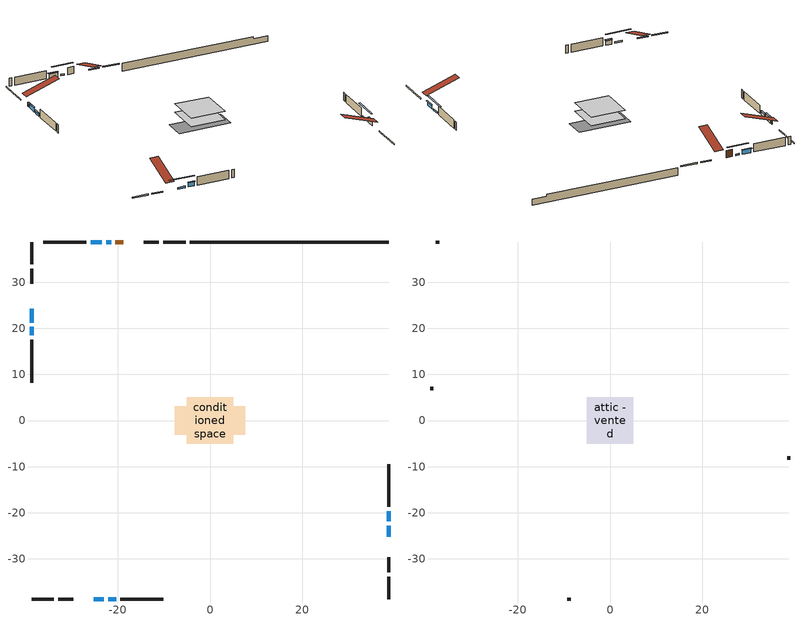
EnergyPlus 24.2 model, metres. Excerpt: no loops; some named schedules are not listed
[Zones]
conditioned space
 floor adiabatic (AdiabaticFloorConstruction): -5.02,-5.02 -5.02,5.02 5.02,5.02 5.02,-5.02 z0.77
 floor foundation (Slab1 construction): -7.66,-3.11 -7.66,3.11 7.66,3.11 7.66,-3.11 z-1.52
 wall outside (RimJoist1 construction): -5.31,38.7 -10.16,38.7 / -38.7,-38.7 -33.85,-38.7 / -38.7,38.7 -38.7,33.85 / 38.7,-38.7 38.7,-33.85 z0.77:1.07
 wall outside (RimJoist2 construction): -11.09,38.7 -14.32,38.7 / -32.92,-38.7 -29.69,-38.7 / -38.7,32.92 -38.7,29.69 / 38.7,-32.92 38.7,-29.69 z0.77:1.07
 wall outside (AdiabaticWallConstruction 1): -18.75,38.7 -20.49,38.7 z0.77:2.8
 wall outside (AdiabaticWallConstruction): -38.7,25.26 -38.7,25.18 / -23.47,38.7 -25.91,38.7 / -22.09,-38.7 -20.36,-38.7 z0.77:1.99; -21.42,38.7 -22.54,38.7 / -25.26,-38.7 -23.02,-38.7 / 38.7,-21.89 38.7,-19.65 z0.77:1.23; 38.7,-25.26 38.7,-22.82 z0.77:1.89; -38.7,24.26 -38.7,21.21 z0.77:2.14; -38.7,20.28 -38.7,18.45 z0.77:1.58
 wall outside (Wall1 construction): -26.83,38.7 -36.12,38.7 / -19.43,-38.7 -10.15,-38.7 / -38.7,17.52 -38.7,8.24 / 38.7,-18.72 38.7,-9.44 z0.77:3.21
 wall foundation (FoundationWall1 construction): -4.38,38.7,-1.52 -4.38,38.7,0.77 34.39,38.7,0.77 34.39,38.7,0.18 38.7,38.7,0.18 38.7,38.7,-1.52
 window (WindowConstruction 5): -38.7,25.25 -38.7,25.19 z0.77:1.99
 window (WindowConstruction 7): -21.42,38.7 -22.54,38.7 z0.77:1.23
 window (WindowConstruction 8): -25.25,-38.7 -23.02,-38.7 z0.77:1.23
 window (WindowConstruction): 38.7,-25.25 38.7,-22.82 z0.77:1.89
 window (WindowConstruction 1): -23.47,38.7 -25.91,38.7 z0.77:1.99
 window (WindowConstruction 2): -22.09,-38.7 -20.36,-38.7 z0.77:1.99
 window (WindowConstruction 3): -38.7,24.26 -38.7,21.21 z0.77:2.14
 window (WindowConstruction 4): -38.7,20.28 -38.7,18.45 z0.77:1.58
 window (WindowConstruction 6): 38.7,-21.89 38.7,-19.65 z0.77:1.23
 door (Door): -18.75,38.7 -20.49,38.7 z0.77:2.8
 ceiling adiabatic (AdiabaticFloorConstruction): 5.02,-5.02 5.02,5.02 -5.02,5.02 -5.02,-5.02 z0.77
attic - vented
 floor to conditioned space (Floor1 construction Reversed): -5.02,-5.02 -5.02,5.02 5.02,5.02 5.02,-5.02 z3.21
 wall outside (Wall2 construction): -37.05,38.7 -37.77,38.7 / -9.22,-38.7 -8.5,-38.7 / -38.7,7.31 -38.7,6.59 / 38.7,-8.51 38.7,-7.79 z0.77:3.21
 roof outside (Roof1 construction): -17.83,38.7,3.21 -17.83,28.91,6.47 -15.25,28.91,6.47 -15.25,38.7,3.21; -26.18,-38.7,3.21 -26.18,-28.91,6.47 -28.76,-28.91,6.47 -28.76,-38.7,3.21; -38.7,26.18,3.21 -28.91,26.18,6.47 -28.91,28.76,6.47 -38.7,28.76,3.21; 38.7,-26.18,3.21 28.91,-26.18,6.47 28.91,-28.76,6.47 38.7,-28.76,3.21
shading: -25.18,38.7 -18.78,38.7 -18.78,39.11 -25.18,39.11 z3.87; -20.38,-38.7 -27.89,-38.7 -27.89,-39.11 -20.38,-39.11 z3.87; 38.7,-22.61 38.7,-25.46 39.11,-25.46 39.11,-22.61 z2.09; -26.11,38.7 -23.27,38.7 -23.27,39.11 -26.11,39.11 z2.19; -20.16,-38.7 -22.29,-38.7 -22.29,-39.11 -20.16,-39.11 z2.19; -38.7,21.01 -38.7,24.46 -39.11,24.46 -39.11,21.01 z2.34; -38.7,18.25 -38.7,20.48 -39.11,20.48 -39.11,18.25 z1.78; 38.7,-17.01 38.7,-24.53 39.11,-24.53 39.11,-17.01 z3.87
[Building]
Building 1: Terrain=Suburbs
[Site:Location]
Edmonton Intl AP_AB: Latitude {deg}=53.31; Longitude {deg}=-113.58; Time Zone {hr}=-7; Elevation {m}=723; Keep Site Location Information=Yes
[Site:GroundTemperature:Shallow]
-1.56185, -3.61833, -3.78302, -2.80711, 1.11059, 5.01004, 8.39065, 10.5322, 10.7141, 8.97234, 5.67794, 1.89811
[Site:WaterMainsTemperature]
Calculation Method=Schedule; Temperature Schedule=mains temperature schedule
[Material] Roughness=Rough; Thermal Absorptance=0.9
Name | Thickness {m} | Conductivity {W/m-K} | Density {kg/m3} | Specific Heat {J/kg-K} | Solar Absorptance | Visible Absorptance
asphalt or fiberglass shingles | 0.00635 | 0.162714 | 1121.4 | 1465.45 | 0.4 | 0.4
ceiling loosefill ins | 0.169333 | 0.0480833 | 16.02 | 1046.75 | 0.7 | 0.7
ceiling stud and cavity | 0.1397 | 0.0752725 | 65.682 | 1177.47 | 0.7 | 0.7
concrete 4.0 in. | 0.1016 | 1.803125 | 2242.8 | 837.4 | 0.7 | 0.7
concrete 8.0 in. | 0.2032 | 1.803125 | 2242.8 | 837.4 | 0.7 | 0.7
door material | 0.04445 | 0.053851 | 512.64 | 1214.23 | 0.7 | 0.7
exterior vertical ins | 0.00936307 | 0.029427 | 32.04 | 1214.23 | 0.7 | 0.7
floor covering | 0.0127 | 0.0433444 | 54.468 | 1339.84 | 0.6 | 0.6
floor rigid ins; wall rigid ins | 0.512978 | 0.029427 | 32.04 | 1214.23 | 0.7 | 0.7
floor stud and cavity | 0.1397 | 1.75129 | 37.0049 | 1207.88 | 0.7 | 0.7
furniture material conditioned space 1 | 0.1524 | 0.115458 | 640.8 | 1214.23 | 0.6 | 0.6
gypsum board | 0.0127 | 0.160291 | 801 | 837.4 | 0.6 | 0.6
gypsum board 1 | 0.0127 | 0.160291 | 801 | 837.4 | 0.7 | 0.7
osb sheathing 0.5 in. | 0.0127 | 0.115458 | 512.64 | 1214.23 | 0.7 | 0.7
osb sheathing 0.75 in. | 0.01905 | 0.115458 | 512.64 | 1214.23 | 0.7 | 0.7
osb sheathing 2.0 in. | 0.0508 | 0.115458 | 512.64 | 1214.23 | 0.7 | 0.7
rim joist stud and cavity | 0.0508 | 0.0315101 | 125.044 | 1163.47 | 0.6 | 0.6
rim joist stud and cavity 1 | 0.0508 | 0.243553 | 50.32683 | 1063.81 | 0.6 | 0.6
wall stud and cavity | 0.1397 | 0.100175 | 139.0536 | 1170.24 | 0.7 | 0.7
wall stud and cavity 1 | 0.0889 | 6.1454 | 50.32683 | 1063.81 | 0.6 | 0.6
wall stud and cavity 2 | 0.0889 | 0.380278 | 52.3479 | 1209.89 | 0.7 | 0.7
wall stud and cavity 3 | 0.0889 | 0.391764 | 83.0341 | 1211.67 | 0.7 | 0.7
wood siding | 0.0254 | 0.102417 | 544.68 | 1172.36 | 0.4 | 0.4
wood siding 1 | 0.00254 | 0.102417 | 544.68 | 1172.36 | 0.4 | 0.4
wood siding 2; wood siding 3; wood siding 4 | 0.0254 | 0.102417 | 544.68 | 1172.36 | 0.7 | 0.7
[WindowMaterial:SimpleGlazingSystem]
Name | U-Factor {W/m2-K} | Solar Heat Gain Coefficient
WindowMaterial | 2.37851 | 0.52
WindowMaterial 1 | 2.36602 | 0.53
WindowMaterial 2 | 2.282556 | 0.56
WindowMaterial 3 | 2.17524 | 0.6
WindowMaterial 4 | 2.35126 | 0.53
WindowMaterial 5 | 3.24668 | 0.38
WindowMaterial 6 | 2.60393 | 0.41
[Construction]
AdiabaticFloorConstruction: floor stud and cavity, floor rigid ins, osb sheathing 0.75 in., floor covering
AdiabaticWallConstruction: wood siding 3, wall rigid ins, wall stud and cavity 2, gypsum board
AdiabaticWallConstruction 1: wood siding 4, wall rigid ins, wall stud and cavity 2, gypsum board
Door: door material
Floor1 construction Reversed: gypsum board, ceiling stud and cavity, ceiling loosefill ins
FoundationWall1 construction: concrete 8.0 in., gypsum board 1
furniture construction conditioned space 1: furniture material conditioned space 1
PartitionWallConstruction: gypsum board, wall stud and cavity 3, gypsum board
RimJoist1 construction: wood siding 2, osb sheathing 2.0 in., rim joist stud and cavity
RimJoist2 construction: wood siding 2, rim joist stud and cavity 1
Roof1 construction: asphalt or fiberglass shingles
Slab1 construction: concrete 4.0 in.
Wall1 construction: wood siding, osb sheathing 0.5 in., wall stud and cavity, gypsum board
Wall2 construction: wood siding 1, wall stud and cavity 1
WindowConstruction: WindowMaterial
WindowConstruction 1: WindowMaterial 1
WindowConstruction 2: WindowMaterial 2
WindowConstruction 3: WindowMaterial 3
WindowConstruction 4: WindowMaterial 4
WindowConstruction 5: WindowMaterial 5
WindowConstruction 6; WindowConstruction 7; WindowConstruction 8: WindowMaterial 6
[Zone] Multiplier=1; Part of Total Floor Area=Yes
Name | Volume {m3}
attic - vented | 53.4098
conditioned space | 485.9
[Space]
Name | Zone | Volume {m3}
attic - vented 1 | attic - vented | 53.4098
conditioned space 1 | conditioned space | 485.9
[ZoneInfiltration:EffectiveLeakageArea]
infil attic - vented 1: Zone or Space=attic - vented 1; Schedule=Always On Discrete; Effective Air Leakage Area {cm2}=3509.22; Stack Coefficient=0.000396333; Wind Coefficient=1.34509e-05
[ZoneMixing]
whole house fan mix: Zone or Space=attic - vented; Schedule=Always On Continuous; Design Flow Rate Calculation Method=Flow/Zone; Design Flow Rate {m3/s}=0; Source Zone or Space=conditioned space
[SurfaceProperty:ExposedFoundationPerimeter]
Slab1: Exposed Perimeter Calculation Method=TotalExposedPerimeter; Total Exposed Perimeter {m}=43.08
[InternalMass] Zone or ZoneList=conditioned space; Space or SpaceList=conditioned space 1
Name | Construction | Surface Area {m2}
furniture mass conditioned space 1 | furniture construction conditioned space 1 | 78.5202
partition wall mass | PartitionWallConstruction | 196.3
[Lights]
interior lighting: Zone or ZoneList or Space or SpaceList=conditioned space 1; Schedule=interior lighting schedule; Design Level Calculation Method=LightingLevel; Lighting Level {W}=343.2; Return Air Fraction=0; Fraction Radiant=0.6; Fraction Visible=0.2; Fraction Replaceable=1
[People]
occupants: Zone or ZoneList or Space or SpaceList=conditioned space 1; Number of People Schedule=occupants schedule; Number of People Calculation Method=People; Number of People=3; Fraction Radiant=0.314171; Sensible Heat Fraction=0.56303; Activity Level Schedule=occupants activity schedule; Carbon Dioxide Generation Rate {m3/s-W}=0; Enable ASHRAE 55 Comfort Warnings=No; Mean Radiant Temperature Calculation Type=EnclosureAveraged
[ElectricEquipment] Zone or ZoneList or Space or SpaceList=conditioned space 1; Design Level Calculation Method=EquipmentLevel
Name | Schedule | Design Level {W} | Fraction Latent | Fraction Radiant | Fraction Lost
clothes dryer | clothes dryer schedule | 140.772 | 0.015 | 0.081 | 0.85
clothes washer | clothes washer schedule | 32.1985 | 0.03 | 0.162 | 0.7
cooking range | cooking range schedule | 215.147 | 0.08 | 0.432 | 0.2
dishwasher | dishwasher schedule | 66.8632 | 0.3 | 0.18 | 0.4
fridge | fridge schedule | 72.9452 | 0 | 0.6 | 0
mech vent bath fan 0 | mech vent bath fan 0 schedule | 50.2 | 0 | 0 | 1
mech vent bath fan 1 | mech vent bath fan 1 schedule | 50.2 | 0 | 0 | 1
mech vent house fan | mech vent house fan schedule | 0 | 0 | 0 | 1
mech vent house fan cfis | mech vent house fan cfis schedule | 0 | 0 | 0 | 0
mech vent range fan 0 | mech vent range fan 0 schedule | 57 | 0 | 0 | 1
misc plug loads | misc plug loads schedule | 494.7 | 0.045 | 0.513 | 0.1
whole house fan | Always On Discrete | 0 | 0 | 0 | 1
[OtherEquipment] Zone or ZoneList or Space or SpaceList=conditioned space 1; Design Level Calculation Method=EquipmentLevel
Name | Fuel Type | Schedule | Design Level {W} | Fraction Latent | Fraction Radiant | Fraction Lost
clothes dryer 1 | Electricity | clothes dryer schedule | 0 | 0.015 | 0.081 | 0.85
cooking range 1 | Electricity | cooking range schedule | 0 | 0.08 | 0.432 | 0.2
general water use latent | None | general water use schedule | 62.594 | 1 | 0 | 0
general water use sensible | None | general water use schedule | -61.6891 | 0 | 0.6 | 0
mech vent house fan latent load | None | Always On Discrete | 0 | 1 | 0 | 0
mech vent house fan sensible load | None | Always On Discrete | 0 | 0 | 0 | 0
water heater energy adjustment1 | NaturalGas | Always On Discrete | 0.01 | 0 | 0 | 1
[ZoneInfiltration:DesignFlowRate] Zone or ZoneList or Space or SpaceList=conditioned space 1; Schedule=Always On Discrete; Design Flow Rate Calculation Method=Flow/Zone; Design Flow Rate {m3/s}=0
infil flow; natural vent flow; whole house fan flow
[AvailabilityManager:Scheduled]
furnace airloop Availability Manager: Schedule=Always On Discrete
[Foundation:Kiva]
Foundation Kiva 1: Initial Indoor Air Temperature {C}=18; Wall Height Above Grade {m}=0.769986; Wall Depth Below Slab {m}=0.2032; Custom Block Material Name 1=exterior vertical ins; Custom Block Depth 1 {m}=2.28999; Custom Block X Position 1 {m}=0.2159; Custom Block Z Position 1 {m}=0
[Foundation:Kiva:Settings]
Soil Conductivity {W/m-K}=0.849921; Soil Density {kg/m3}=1842.3; Soil Specific Heat {J/kg-K}=418.7; Ground Solar Absorptivity=0.9; Ground Thermal Absorptivity=0.9; Ground Surface Roughness {m}=0.03; Far-Field Width {m}=40; Deep-Ground Boundary Condition=ZeroFlux; Deep-Ground Depth {m}=40; Minimum Cell Dimension {m}=0.2; Maximum Cell Growth Coefficient=3; Simulation Timestep=Timestep
[Exterior:Lights]
exterior lighting: Schedule=exterior lighting schedule; Design Level {W}=75.6
[EnergyManagementSystem:GlobalVariable]
furnace_airloop_Fan_RTF
infil_program_Qfan
infil_program_Qinf
natural_vent_program_Qnv
natural_vent_program_Qwhf
[EnergyManagementSystem:Sensor]
Name | Output:Variable or Output:Meter Index Key | Output:Variable or Output:Meter
airflow_gain | infil flow | Infiltration Sensible Heat Gain Energy
airflow_gain_1 | natural vent flow | Infiltration Sensible Heat Gain Energy
airflow_gain_2 | whole house fan flow | Infiltration Sensible Heat Gain Energy
airflow_loss | infil flow | Infiltration Sensible Heat Loss Energy
airflow_loss_1 | natural vent flow | Infiltration Sensible Heat Loss Energy
airflow_loss_2 | whole house fan flow | Infiltration Sensible Heat Loss Energy
clg_load_cond |  | Cooling:EnergyTransfer:Zone:CONDITIONED SPACE
clg_sp_s; clg_sp_s_1 | cooling setpoint | Schedule Value
clothes_dryer_exhaust_0_sch_s | clothes dryer exhaust 0 schedule | Schedule Value
cool_season | cooling season schedule | Schedule Value
htg_load_cond |  | Heating:EnergyTransfer:Zone:CONDITIONED SPACE
htg_sp_s; htg_sp_s_1 | heating setpoint | Schedule Value
ig_ee_conv | clothes dryer | Electric Equipment Convective Heating Energy
ig_ee_conv_2 | cooking range | Electric Equipment Convective Heating Energy
ig_ee_conv_4 | fridge | Electric Equipment Convective Heating Energy
ig_ee_conv_5 | misc plug loads | Electric Equipment Convective Heating Energy
ig_ee_conv_6 | whole house fan | Electric Equipment Convective Heating Energy
ig_ee_rad | clothes dryer | Electric Equipment Radiant Heating Energy
ig_ee_rad_2 | cooking range | Electric Equipment Radiant Heating Energy
ig_ee_rad_4 | fridge | Electric Equipment Radiant Heating Energy
ig_ee_rad_5 | misc plug loads | Electric Equipment Radiant Heating Energy
ig_ee_rad_6 | whole house fan | Electric Equipment Radiant Heating Energy
ig_lgt_conv | interior lighting | Lights Convective Heating Energy
ig_lgt_rad | interior lighting | Lights Radiant Heating Energy
ig_lgt_vis | interior lighting | Lights Visible Radiation Heating Energy
ig_oe_conv | clothes dryer 1 | Other Equipment Convective Heating Energy
ig_oe_conv_1 | cooking range 1 | Other Equipment Convective Heating Energy
ig_oe_conv_2 | general water use latent | Other Equipment Convective Heating Energy
ig_oe_conv_3 | general water use sensible | Other Equipment Convective Heating Energy
ig_oe_conv_4 | water heater energy adjustment1 | Other Equipment Convective Heating Energy
ig_oe_rad | clothes dryer 1 | Other Equipment Radiant Heating Energy
ig_oe_rad_1 | cooking range 1 | Other Equipment Radiant Heating Energy
ig_oe_rad_2 | general water use latent | Other Equipment Radiant Heating Energy
ig_oe_rad_3 | general water use sensible | Other Equipment Radiant Heating Energy
ig_oe_rad_4 | water heater energy adjustment1 | Other Equipment Radiant Heating Energy
ig_ppl_conv | occupants | People Convective Heating Energy
ig_ppl_rad | occupants | People Radiant Heating Energy
im_conv | furniture mass conditioned space 1 | Surface Inside Face Convection Heat Gain Energy
im_conv_1 | partition wall mass | Surface Inside Face Convection Heat Gain Energy
im_ig | furniture mass conditioned space 1 | Surface Inside Face Internal Gains Radiation Heat Gain Energy
im_ig_1 | partition wall mass | Surface Inside Face Internal Gains Radiation Heat Gain Energy
im_lgt | furniture mass conditioned space 1 | Surface Inside Face Lights Radiation Heat Gain Energy
im_lgt_1 | partition wall mass | Surface Inside Face Lights Radiation Heat Gain Energy
im_sol | furniture mass conditioned space 1 | Surface Inside Face Solar Radiation Heat Gain Energy
im_sol_1 | partition wall mass | Surface Inside Face Solar Radiation Heat Gain Energy
im_surf | furniture mass conditioned space 1 | Surface Inside Face Net Surface Thermal Radiation Heat Gain Energy
im_surf_1 | partition wall mass | Surface Inside Face Net Surface Thermal Radiation Heat Gain Energy
mech_vent_bath_fan_0_sch_s | mech vent bath fan 0 schedule | Schedule Value
mech_vent_bath_fan_1_sch_s | mech vent bath fan 1 schedule | Schedule Value
mech_vent_range_fan_0_sch_s | mech vent range fan 0 schedule | Schedule Value
mv_conv | mech vent bath fan 0 | Electric Equipment Convective Heating Energy
mv_conv_1 | mech vent bath fan 1 | Electric Equipment Convective Heating Energy
mv_conv_2 | mech vent house fan | Electric Equipment Convective Heating Energy
mv_conv_3 | mech vent house fan cfis | Electric Equipment Convective Heating Energy
mv_conv_4 | mech vent range fan 0 | Electric Equipment Convective Heating Energy
mv_conv_5 | mech vent house fan latent load | Other Equipment Convective Heating Energy
mv_conv_6 | mech vent house fan sensible load | Other Equipment Convective Heating Energy
mv_rad | mech vent bath fan 0 | Electric Equipment Radiant Heating Energy
mv_rad_1 | mech vent bath fan 1 | Electric Equipment Radiant Heating Energy
mv_rad_2 | mech vent house fan | Electric Equipment Radiant Heating Energy
mv_rad_3 | mech vent house fan cfis | Electric Equipment Radiant Heating Energy
mv_rad_4 | mech vent range fan 0 | Electric Equipment Radiant Heating Energy
mv_rad_5 | mech vent house fan latent load | Other Equipment Radiant Heating Energy
mv_rad_6 | mech vent house fan sensible load | Other Equipment Radiant Heating Energy
natural_vent_s | natural vent schedule | Schedule Value
out_pb_s |  | Site Outdoor Air Barometric Pressure
out_wt_s |  | Site Outdoor Air Humidity Ratio
site_vw_s |  | Site Wind Speed
ss_back_out | Window1 | Surface Window Shortwave from Zone Back Out Window Heat Transfer Rate
ss_back_out_1 | Window11 | Surface Window Shortwave from Zone Back Out Window Heat Transfer Rate
ss_back_out_2 | Window12 | Surface Window Shortwave from Zone Back Out Window Heat Transfer Rate
ss_back_out_3 | Window2 | Surface Window Shortwave from Zone Back Out Window Heat Transfer Rate
ss_back_out_4 | Window4 | Surface Window Shortwave from Zone Back Out Window Heat Transfer Rate
ss_back_out_5 | Window6 | Surface Window Shortwave from Zone Back Out Window Heat Transfer Rate
ss_back_out_6 | Window7 | Surface Window Shortwave from Zone Back Out Window Heat Transfer Rate
ss_back_out_7 | Window8 | Surface Window Shortwave from Zone Back Out Window Heat Transfer Rate
ss_back_out_8 | Window9 | Surface Window Shortwave from Zone Back Out Window Heat Transfer Rate
ss_conv | Door1 | Surface Inside Face Convection Heat Gain Energy
ss_conv_1 | Window1 | Surface Inside Face Convection Heat Gain Energy
ss_conv_2 | Window11 | Surface Inside Face Convection Heat Gain Energy
ss_conv_3 | Window12 | Surface Inside Face Convection Heat Gain Energy
ss_conv_4 | Window2 | Surface Inside Face Convection Heat Gain Energy
ss_conv_5 | Window4 | Surface Inside Face Convection Heat Gain Energy
ss_conv_6 | Window6 | Surface Inside Face Convection Heat Gain Energy
ss_conv_7 | Window7 | Surface Inside Face Convection Heat Gain Energy
ss_conv_8 | Window8 | Surface Inside Face Convection Heat Gain Energy
ss_conv_9 | Window9 | Surface Inside Face Convection Heat Gain Energy
ss_ig | Door1 | Surface Inside Face Internal Gains Radiation Heat Gain Energy
ss_ig_1 | Window1 | Surface Inside Face Internal Gains Radiation Heat Gain Energy
ss_ig_2 | Window11 | Surface Inside Face Internal Gains Radiation Heat Gain Energy
ss_ig_3 | Window12 | Surface Inside Face Internal Gains Radiation Heat Gain Energy
ss_ig_4 | Window2 | Surface Inside Face Internal Gains Radiation Heat Gain Energy
ss_ig_5 | Window4 | Surface Inside Face Internal Gains Radiation Heat Gain Energy
ss_ig_6 | Window6 | Surface Inside Face Internal Gains Radiation Heat Gain Energy
ss_ig_7 | Window7 | Surface Inside Face Internal Gains Radiation Heat Gain Energy
ss_ig_8 | Window8 | Surface Inside Face Internal Gains Radiation Heat Gain Energy
ss_ig_9 | Window9 | Surface Inside Face Internal Gains Radiation Heat Gain Energy
ss_lgt | Door1 | Surface Inside Face Lights Radiation Heat Gain Energy
ss_sol | Door1 | Surface Inside Face Solar Radiation Heat Gain Energy
ss_surf | Door1 | Surface Inside Face Net Surface Thermal Radiation Heat Gain Energy
ss_surf_1 | Window1 | Surface Inside Face Net Surface Thermal Radiation Heat Gain Energy
ss_surf_2 | Window11 | Surface Inside Face Net Surface Thermal Radiation Heat Gain Energy
ss_surf_3 | Window12 | Surface Inside Face Net Surface Thermal Radiation Heat Gain Energy
ss_surf_4 | Window2 | Surface Inside Face Net Surface Thermal Radiation Heat Gain Energy
ss_surf_5 | Window4 | Surface Inside Face Net Surface Thermal Radiation Heat Gain Energy
ss_surf_6 | Window6 | Surface Inside Face Net Surface Thermal Radiation Heat Gain Energy
ss_surf_7 | Window7 | Surface Inside Face Net Surface Thermal Radiation Heat Gain Energy
ss_surf_8 | Window8 | Surface Inside Face Net Surface Thermal Radiation Heat Gain Energy
ss_surf_9 | Window9 | Surface Inside Face Net Surface Thermal Radiation Heat Gain Energy
ss_trans_in | Window1 | Surface Window Transmitted Solar Radiation Rate
ss_trans_in_1 | Window11 | Surface Window Transmitted Solar Radiation Rate
ss_trans_in_2 | Window12 | Surface Window Transmitted Solar Radiation Rate
ss_trans_in_3 | Window2 | Surface Window Transmitted Solar Radiation Rate
ss_trans_in_4 | Window4 | Surface Window Transmitted Solar Radiation Rate
ss_trans_in_5 | Window6 | Surface Window Transmitted Solar Radiation Rate
ss_trans_in_6 | Window7 | Surface Window Transmitted Solar Radiation Rate
ss_trans_in_7 | Window8 | Surface Window Transmitted Solar Radiation Rate
ss_trans_in_8 | Window9 | Surface Window Transmitted Solar Radiation Rate
ss_trans_out | Window1 | Surface Inside Face Initial Transmitted Diffuse Transmitted Out Window Solar Radiation Rate
ss_trans_out_1 | Window11 | Surface Inside Face Initial Transmitted Diffuse Transmitted Out Window Solar Radiation Rate
ss_trans_out_2 | Window12 | Surface Inside Face Initial Transmitted Diffuse Transmitted Out Window Solar Radiation Rate
ss_trans_out_3 | Window2 | Surface Inside Face Initial Transmitted Diffuse Transmitted Out Window Solar Radiation Rate
ss_trans_out_4 | Window4 | Surface Inside Face Initial Transmitted Diffuse Transmitted Out Window Solar Radiation Rate
ss_trans_out_5 | Window6 | Surface Inside Face Initial Transmitted Diffuse Transmitted Out Window Solar Radiation Rate
ss_trans_out_6 | Window7 | Surface Inside Face Initial Transmitted Diffuse Transmitted Out Window Solar Radiation Rate
ss_trans_out_7 | Window8 | Surface Inside Face Initial Transmitted Diffuse Transmitted Out Window Solar Radiation Rate
ss_trans_out_8 | Window9 | Surface Inside Face Initial Transmitted Diffuse Transmitted Out Window Solar Radiation Rate
s_conv | Floor1 | Surface Inside Face Convection Heat Gain Energy
s_conv_1 | FoundationWall1 | Surface Inside Face Convection Heat Gain Energy
s_conv_10 | RimJoist2:270 | Surface Inside Face Convection Heat Gain Energy
s_conv_11 | RimJoist2:90 | Surface Inside Face Convection Heat Gain Energy
s_conv_12 | Slab1 | Surface Inside Face Convection Heat Gain Energy
s_conv_13 | Wall1:0 | Surface Inside Face Convection Heat Gain Energy
s_conv_14 | Wall1:180 | Surface Inside Face Convection Heat Gain Energy
s_conv_15 | Wall1:270 | Surface Inside Face Convection Heat Gain Energy
s_conv_16 | Wall1:90 | Surface Inside Face Convection Heat Gain Energy
s_conv_2 | inferred conditioned ceiling | Surface Inside Face Convection Heat Gain Energy
s_conv_3 | inferred conditioned floor | Surface Inside Face Convection Heat Gain Energy
s_conv_4 | RimJoist1:0 | Surface Inside Face Convection Heat Gain Energy
s_conv_5 | RimJoist1:180 | Surface Inside Face Convection Heat Gain Energy
s_conv_6 | RimJoist1:270 | Surface Inside Face Convection Heat Gain Energy
s_conv_7 | RimJoist1:90 | Surface Inside Face Convection Heat Gain Energy
s_conv_8 | RimJoist2:0 | Surface Inside Face Convection Heat Gain Energy
s_conv_9 | RimJoist2:180 | Surface Inside Face Convection Heat Gain Energy
s_ig | Floor1 | Surface Inside Face Internal Gains Radiation Heat Gain Energy
s_ig_1 | FoundationWall1 | Surface Inside Face Internal Gains Radiation Heat Gain Energy
s_ig_10 | RimJoist2:270 | Surface Inside Face Internal Gains Radiation Heat Gain Energy
s_ig_11 | RimJoist2:90 | Surface Inside Face Internal Gains Radiation Heat Gain Energy
s_ig_12 | Slab1 | Surface Inside Face Internal Gains Radiation Heat Gain Energy
s_ig_13 | Wall1:0 | Surface Inside Face Internal Gains Radiation Heat Gain Energy
s_ig_14 | Wall1:180 | Surface Inside Face Internal Gains Radiation Heat Gain Energy
s_ig_15 | Wall1:270 | Surface Inside Face Internal Gains Radiation Heat Gain Energy
s_ig_16 | Wall1:90 | Surface Inside Face Internal Gains Radiation Heat Gain Energy
s_ig_2 | inferred conditioned ceiling | Surface Inside Face Internal Gains Radiation Heat Gain Energy
s_ig_3 | inferred conditioned floor | Surface Inside Face Internal Gains Radiation Heat Gain Energy
s_ig_4 | RimJoist1:0 | Surface Inside Face Internal Gains Radiation Heat Gain Energy
s_ig_5 | RimJoist1:180 | Surface Inside Face Internal Gains Radiation Heat Gain Energy
s_ig_6 | RimJoist1:270 | Surface Inside Face Internal Gains Radiation Heat Gain Energy
s_ig_7 | RimJoist1:90 | Surface Inside Face Internal Gains Radiation Heat Gain Energy
s_ig_8 | RimJoist2:0 | Surface Inside Face Internal Gains Radiation Heat Gain Energy
s_ig_9 | RimJoist2:180 | Surface Inside Face Internal Gains Radiation Heat Gain Energy
s_lgt | Floor1 | Surface Inside Face Lights Radiation Heat Gain Energy
